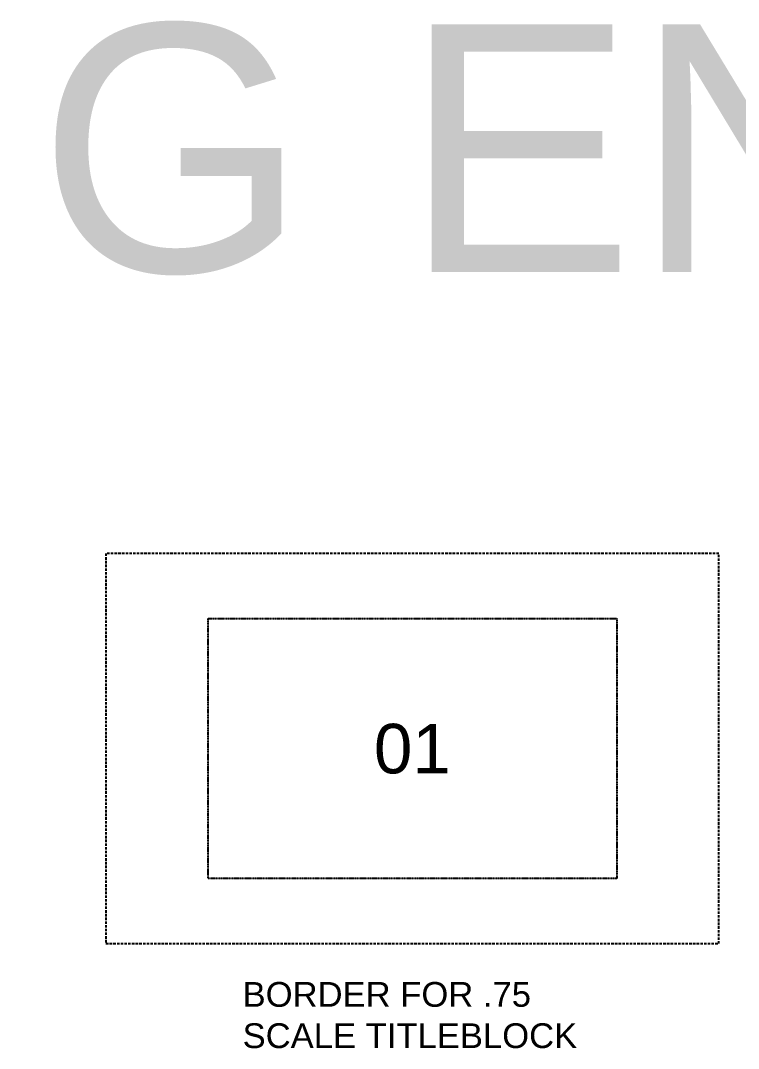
# Model space of a CAD drawing. Header units: inches. Extents: x 29 to 22121, y 36 to 12095.
# Drawn here: x 13656 to 15105, y 6760 to 8835 of the extents above; entities that cross this region are included whole.
import ezdxf
from ezdxf.enums import TextEntityAlignment as Align

# ---------------------------------------------------------------- set-up
doc = ezdxf.new("R2010")
doc.units = ezdxf.units.IN
doc.header["$MEASUREMENT"] = 0
doc.linetypes.add('HIDDEN', pattern=[0.375, 0.25, -0.125])
doc.layers.add('Integrity Border Info', color=40, linetype='HIDDEN')
doc.styles.get("Standard").update_dxf_attribs({"font": 'arial.ttf'})

msp = doc.modelspace()

# ---------------------------------------------------------------- linework, layer by layer
at = {"layer": 'Integrity Border Info', "ltscale": 20}
msp.add_lwpolyline([(13827.9, 6972), (15065.4, 6972), (15065.4, 7759.5), (13827.9, 7759.5)], close=True, dxfattribs=at)
at = {"layer": 'Integrity Border Info'}
msp.add_lwpolyline([(14034.1, 7628.2), (14859.1, 7628.2), (14859.1, 7103.2), (14034.1, 7103.2)], close=True, dxfattribs=at)

# ---------------------------------------------------------------- texts
msp.add_text('THIS JOB IS USING ENGINEERING 2.0', height=500, dxfattribs=at).set_placement((14157.1, 8177.8), align=Align.BOTTOM_CENTER)
msp.add_text('01', height=100, dxfattribs=at).set_placement((14446.6, 7365.7), align=Align.MIDDLE)
at = {"layer": 'Integrity Border Info', "insert": (14103.9, 6894.6), "char_height": 50, "attachment_point": 1}
msp.add_mtext_dynamic_manual_height_columns('BORDER FOR .75 SCALE TITLEBLOCK', width=706.712, gutter_width=1, heights=[283.2], dxfattribs=at)

doc.saveas('drawing.dxf')
